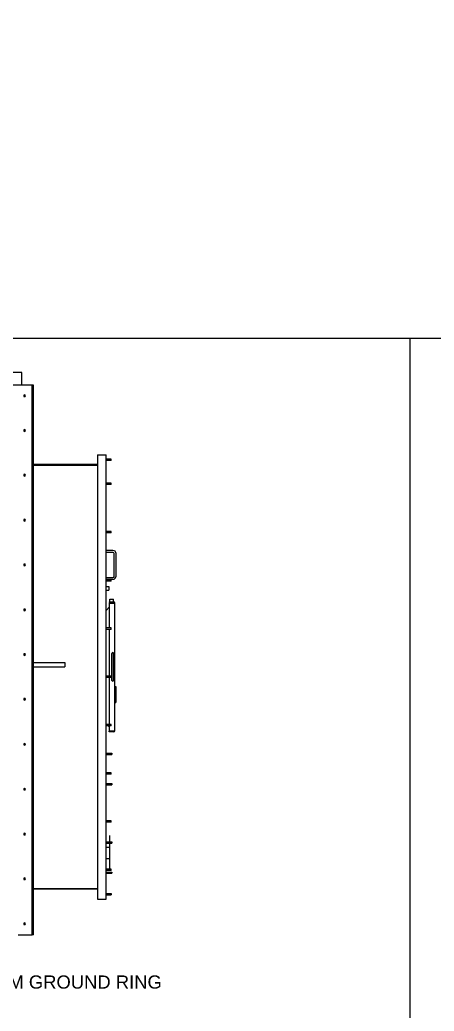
# Model space of a CAD drawing. Header units: feet. Extents: x 0.3 to 98.5, y -18.6 to 31.5.
# Drawn here: x 25.35 to 28.5, y 15.41 to 22.94 of the extents above; entities that cross this region are included whole.
import ezdxf
from ezdxf import colors
from ezdxf.entities.mleader import LeaderData, LeaderLine
from ezdxf.math import Vec2, Vec3

# ---------------------------------------------------------------- set-up
doc = ezdxf.new("R2010")
doc.units = ezdxf.units.FT
doc.header["$MEASUREMENT"] = 0
for name, color, linetype in [('1', 7, 'Continuous'), ('E-EQPM', 253, 'Continuous'), ('G-ANNO-DIMS', 1, 'Continuous'), ('G-ANNO-TEXT', 1, 'Continuous')]:
    doc.layers.add(name, color=color, linetype=linetype)
doc.styles.add('NEI-A', font='arial.ttf')

# ---------------------------------------------------------------- blocks, each defined once
blk = doc.blocks.new('A$C2E00526A')
at = {"layer": 'E-EQPM', "linetype": 'Continuous'}
for points in [[(91.58, 98.81), (8.68, 98.81)], [(91.58, 96.55), (91.58, 98.81)], [(93.37, 96.55), (88.34, 96.55)], [(93.6, 96.55), (93.37, 96.55)], [(93.37, 0.06), (93.37, 96.55)], [(93.6, 0.06), (93.6, 96.55)], [(92.21, 94.7), (92.21, 94.7), (92.16, 94.82), (92.04, 94.88), (91.93, 94.82), (91.93, 94.7), (91.93, 94.59), (92.04, 94.59), (92.16, 94.59), (92.21, 94.7)], [(92.21, 88.63), (92.21, 88.63), (92.16, 88.74), (92.04, 88.8), (91.93, 88.74), (91.93, 88.63), (91.93, 88.51), (92.04, 88.45), (92.16, 88.51), (92.21, 88.63)], [(104.88, 84.35), (106.39, 84.35)], [(104.88, 84.35), (104.88, 6.36)], [(106.39, 6.36), (106.39, 84.35)], [(107.26, 83.59), (106.39, 83.59)], [(107.26, 83.36), (107.26, 83.59)], [(93.6, 82.67), (104.88, 82.67)], [(93.6, 82.55), (104.88, 82.55)], [(107.26, 83.36), (106.39, 83.36)], [(92.21, 80.76), (92.21, 80.76), (92.16, 80.88), (92.04, 80.93), (91.93, 80.88), (91.93, 80.76), (91.93, 80.64), (92.04, 80.59), (92.16, 80.64), (92.21, 80.76)], [(107.26, 79.37), (106.39, 79.37)], [(107.26, 79.14), (106.39, 79.14)], [(107.26, 79.14), (107.26, 79.37)], [(92.21, 72.89), (92.21, 72.89), (92.16, 73.01), (92.04, 73.07), (91.93, 73.01), (91.93, 72.89), (91.93, 72.78), (92.04, 72.72), (92.16, 72.78), (92.21, 72.89)], [(107.26, 70.87), (106.39, 70.87)], [(107.26, 70.64), (106.39, 70.64)], [(107.26, 70.64), (107.26, 70.87)], [(107.54, 67.57), (106.39, 67.57)], [(107.54, 67.22), (106.39, 67.22)], [(108.12, 66.99), (108.12, 66.99), (108.07, 67.22), (107.95, 67.4), (107.78, 67.51), (107.54, 67.57)], [(107.78, 66.99), (107.78, 66.99), (107.72, 67.16), (107.54, 67.22)], [(107.78, 63.06), (107.78, 66.99)], [(108.12, 63.06), (108.12, 66.99)], [(92.21, 65.02), (92.21, 65.02), (92.16, 65.14), (92.04, 65.14), (91.93, 65.14), (91.93, 65.02), (91.93, 64.91), (92.04, 64.85), (92.16, 64.91), (92.21, 65.02)], [(106.39, 62.83), (107.54, 62.83)], [(107.54, 62.54), (107.54, 62.54), (107.78, 62.54), (107.95, 62.71), (108.07, 62.88), (108.12, 63.06)], [(107.54, 62.83), (107.54, 62.83), (107.72, 62.88), (107.78, 63.06)], [(106.39, 62.54), (107.54, 62.54)], [(107.26, 62.42), (106.39, 62.42)], [(107.26, 62.19), (106.39, 62.19)], [(106.39, 61.21), (106.85, 61.21)], [(106.85, 61.21), (106.85, 60.57)], [(107.26, 62.19), (107.26, 62.42)], [(106.39, 60.57), (106.85, 60.57)], [(106.91, 57.62), (106.39, 57.04)], [(106.91, 58.55), (107.72, 58.55)], [(106.91, 58.55), (106.91, 58.43)], [(106.91, 58.43), (107.72, 58.43)], [(106.91, 58.31), (107.89, 58.31)], [(106.91, 58.31), (106.91, 53.97)], [(107.02, 59.01), (107.66, 59.01)], [(107.02, 58.55), (107.02, 59.01)], [(107.66, 58.55), (107.66, 59.01)], [(107.72, 58.55), (107.72, 58.43)], [(107.89, 58.31), (107.89, 58.31), (107.83, 58.49), (107.72, 58.55)], [(107.83, 58.31), (107.83, 58.31), (107.72, 58.43)], [(107.89, 35.87), (107.89, 58.31)], [(92.21, 57.16), (92.21, 57.16), (92.16, 57.27), (92.04, 57.27), (91.93, 57.27), (91.93, 57.16), (91.93, 57.04), (92.04, 56.98), (92.16, 57.04), (92.21, 57.16)], [(107.26, 53.97), (106.39, 53.97)], [(107.26, 53.69), (107.26, 53.97)], [(107.26, 53.69), (106.39, 53.69)], [(106.91, 53.69), (106.91, 45.47)], [(92.21, 49.29), (92.21, 49.29), (92.16, 49.4), (92.04, 49.4), (91.93, 49.4), (91.93, 49.29), (91.93, 49.17), (92.04, 49.12), (92.16, 49.17), (92.21, 49.29)], [(107.66, 49.46), (107.66, 49.46), (107.66, 49.58), (107.54, 49.64), (107.43, 49.58), (107.37, 49.46)], [(107.37, 44.72), (107.37, 49.46)], [(107.66, 44.72), (107.66, 49.46)], [(93.6, 47.9), (99.1, 47.9)], [(93.6, 47.15), (99.1, 47.15)], [(99.1, 47.9), (99.1, 47.15)], [(107.26, 45.47), (106.39, 45.47)], [(107.26, 45.24), (107.26, 45.47)], [(107.26, 45.24), (106.39, 45.24)], [(106.91, 45.24), (106.91, 37.02)], [(107.37, 44.72), (107.37, 44.72), (107.43, 44.66), (107.54, 44.6), (107.66, 44.66), (107.66, 44.72)], [(108.01, 43.68), (108.07, 43.68)], [(108.01, 43.68), (108.01, 40.84)], [(108.07, 43.68), (108.07, 40.84)], [(107.89, 43.27), (108.01, 43.27)], [(108.01, 42.29), (108.07, 42.29)], [(108.01, 42.23), (108.07, 42.23)], [(92.21, 41.42), (92.21, 41.42), (92.16, 41.54), (92.04, 41.54), (91.93, 41.54), (91.93, 41.42), (91.93, 41.31), (92.04, 41.25), (92.16, 41.31), (92.21, 41.42)], [(107.89, 41.31), (108.01, 41.31)], [(108.01, 40.84), (108.07, 40.84)], [(106.39, 37.14), (106.5, 37.02)], [(107.26, 37.02), (106.39, 37.02)], [(107.26, 36.79), (106.39, 36.79)], [(106.73, 36.79), (106.91, 36.62)], [(106.91, 36.79), (106.91, 35.87)], [(107.26, 36.79), (107.26, 37.02)], [(106.91, 35.87), (107.89, 35.87)], [(106.91, 35.69), (106.91, 35.81)], [(107.72, 35.81), (106.91, 35.81)], [(107.72, 35.69), (106.91, 35.69)], [(107.72, 35.69), (107.72, 35.69), (107.83, 35.75), (107.89, 35.87)], [(107.72, 35.81), (107.72, 35.81), (107.83, 35.87)], [(107.72, 35.69), (107.72, 35.81)], [(92.21, 33.5), (92.21, 33.5), (92.16, 33.61), (92.04, 33.67), (91.93, 33.61), (91.93, 33.5), (91.93, 33.44), (92.04, 33.38), (92.16, 33.44), (92.21, 33.5)], [(106.39, 31.99), (107.37, 31.99)], [(106.39, 31.76), (107.37, 31.76)], [(107.37, 31.99), (107.37, 31.76)], [(107.26, 28.52), (106.39, 28.52)], [(107.26, 28.29), (106.39, 28.29)], [(107.26, 28.29), (107.26, 28.52)], [(106.39, 26.67), (107.37, 26.67)], [(106.39, 26.44), (107.37, 26.44)], [(107.37, 26.67), (107.37, 26.44)], [(92.21, 25.63), (92.21, 25.63), (92.16, 25.74), (92.04, 25.8), (91.93, 25.74), (91.93, 25.63), (91.93, 25.51), (92.04, 25.51), (92.16, 25.51), (92.21, 25.63)], [(107.26, 20.07), (106.39, 20.07)], [(107.26, 19.84), (106.39, 19.84)], [(107.26, 19.84), (107.26, 20.07)], [(92.21, 17.76), (92.21, 17.76), (92.16, 17.88), (92.04, 17.93), (91.93, 17.88), (91.93, 17.76), (91.93, 17.64), (92.04, 17.64), (92.16, 17.64), (92.21, 17.76)], [(106.97, 17.53), (106.97, 16.43)], [(106.39, 16.43), (107.37, 16.43)], [(106.39, 16.2), (107.37, 16.2)], [(106.97, 16.2), (106.97, 11.63)], [(107.37, 16.43), (107.37, 16.2)], [(106.39, 15.45), (106.97, 15.45)], [(106.39, 13.48), (106.97, 13.48)], [(107.26, 11.63), (106.39, 11.63)], [(107.26, 11.4), (106.39, 11.4)], [(106.39, 11.11), (107.37, 11.11)], [(106.39, 10.88), (107.37, 10.88)], [(107.26, 11.4), (107.26, 11.63)], [(107.37, 11.11), (107.37, 10.88)], [(92.21, 9.89), (92.21, 9.89), (92.16, 10.01), (92.04, 10.07), (91.93, 10.01), (91.93, 9.89), (91.93, 9.78), (92.04, 9.78), (92.16, 9.78), (92.21, 9.89)], [(104.88, 8.16), (93.6, 8.16)], [(104.88, 8.1), (93.6, 8.1)], [(106.39, 7.35), (107.26, 7.35)], [(106.39, 7.12), (107.26, 7.12)], [(107.26, 7.35), (107.26, 7.12)], [(104.88, 6.36), (106.39, 6.36)], [(106.39, 6.54), (106.39, 6.54), (106.39, 6.54)], [(92.21, 2.02), (92.21, 2.02), (92.16, 2.14), (92.04, 2.2), (91.93, 2.14), (91.93, 2.02), (91.93, 1.91), (92.04, 1.91), (92.16, 1.91), (92.21, 2.02)], [(90.94, 0.06), (93.37, 0.06)], [(93.6, 0.06), (93.37, 0.06)]]:
    blk.add_lwpolyline(points, dxfattribs=at)
blk = doc.blocks.new('Transofrmer and inverter elevation view')
at = {"layer": '1', "color": 1}
blk.add_blockref('A$C2E00526A', (-6.71, -0.06), dxfattribs=at)

msp = doc.modelspace()

# ---------------------------------------------------------------- linework, layer by layer
at = {"layer": 'Defpoints'}
for points in [[(28.31057, 20.51939), (28.31057, 0.63871), (18.97697, 0.63871), (18.97697, 30.45974)], [(0.30977, 20.51939), (37.64417, 20.51939)]]:
    msp.add_lwpolyline(points, dxfattribs=at)

# ---------------------------------------------------------------- block references
at = {"layer": 'G-ANNO-DIMS', "xscale": 0.04323996850308884, "yscale": 0.04323996850308884, "zscale": 0.04323996850308884}
msp.add_blockref('Transofrmer and inverter elevation view', (21.69821, 15.98995), dxfattribs=at)

# ---------------------------------------------------------------- next in the draw order: leaders
at = {"layer": 'G-ANNO-TEXT'}
ml = msp.add_multileader_mtext('Standard', dxfattribs=at)
ml.set_content('#4/0 AWG CU FROM GROUND RING', color=256, style='NEI-A')
ml.set_leader_properties()
ml.build(insert=Vec2(0, 0))
ml.multileader.update_dxf_attribs({"dogleg_length": 0.20776, "arrow_head_size": 0.15582})
ctx = ml.context
ctx.base_point, ctx.char_height, ctx.arrow_head_size, ctx.landing_gap_size, ctx.plane_origin = Vec3(23.98517, 15.63189), 0.1, 0.15582, 0.06233, Vec3(26.00211, 18.70112)
notes = []
notes.append((ctx, [(1, (1, 1, 0), (23.79819, 15.63189), (1, 0), 0.18698, [(0, [(23.45327, 15.82243)], 0, [])])]))
ctx.mtext.insert, ctx.mtext.width, ctx.mtext.defined_height, ctx.mtext.line_spacing_style, ctx.mtext.flow_direction = Vec3(24.04749, 15.68275), 2.3750791, 0.41333, 2, 5
ctx.mtext.has_bg_fill, ctx.mtext.bg_color, ctx.mtext.bg_scale_factor, ctx.mtext.bg_transparency, ctx.mtext.use_window_bg_color = 1, -1073741824, 1.5, 0, 1
for ctx, leaders in notes:
    for number, flags, end, landing, length, lines in leaders:
        leader = LeaderData()
        leader.index, (leader.has_last_leader_line, leader.has_dogleg_vector, leader.attachment_direction) = number, flags
        leader.last_leader_point, leader.dogleg_vector, leader.dogleg_length = Vec3(end), Vec3(landing), length
        for number, points, colour, breaks in lines:
            line = LeaderLine()
            line.index, line.vertices, line.color, line.breaks = number, Vec3.list(points), colors.encode_raw_color(colour), breaks
            leader.lines.append(line)
        ctx.leaders.append(leader)

doc.saveas('drawing.dxf')
